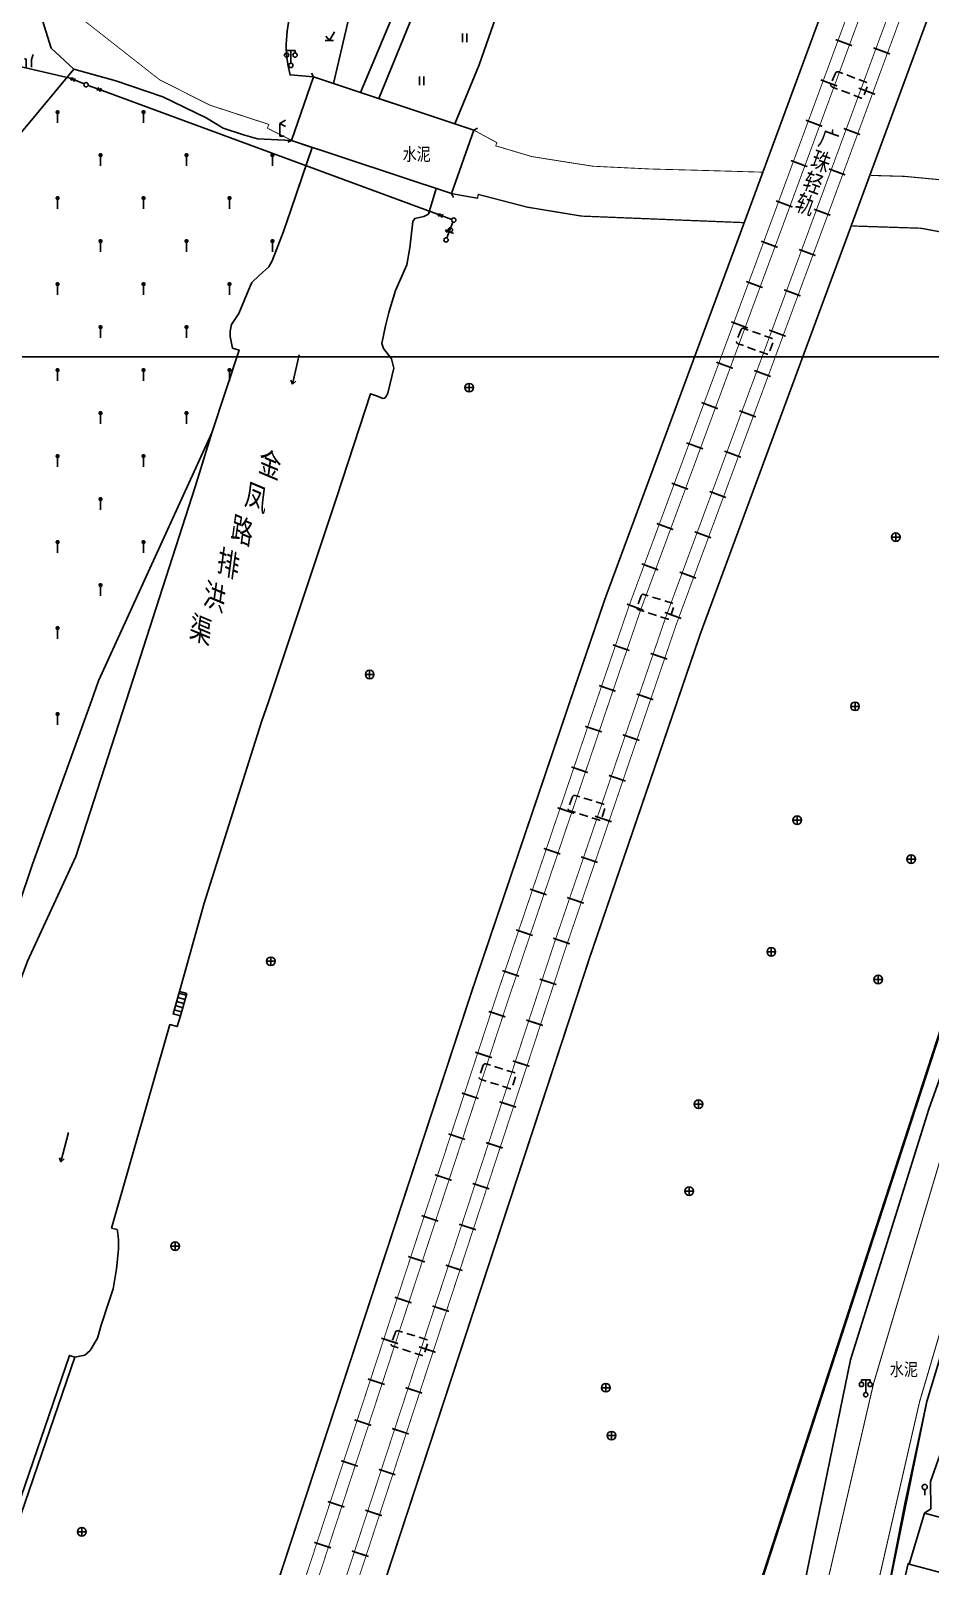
# Model space of a CAD drawing. Extents: x 396500 to 398250, y 1005980 to 1008200.
# Drawn here: x 396775.6 to 396880.3, y 1006299.3 to 1006477.9 of the extents above; entities that cross this region are included whole.
import ezdxf
from ezdxf.enums import TextEntityAlignment as Align

# ---------------------------------------------------------------- set-up
doc = ezdxf.new("R2010")
doc.units = 0
doc.header["$LTSCALE"] = 0.5
for name, pattern in [('X2', [10, 8, -2]), ('X3', [5, 4, -1]), ('X5', [3, 2, -1])]:
    doc.linetypes.add(name, pattern=pattern)
doc.layers.get('0').update_dxf_attribs({"linetype": 'CONTINUOUS'})
doc.layers.add('ASSIST', color=7, linetype='CONTINUOUS', plot=False)
for name, color, linetype in [('DLDW', 11, 'CONTINUOUS'), ('DLSS', 4, 'CONTINUOUS'), ('DMTZ', 3, 'CONTINUOUS'), ('GXYZ', 2, 'CONTINUOUS'), ('JMD', 6, 'CONTINUOUS'), ('SXSS', 5, 'CONTINUOUS'), ('ZBTZ', 3, 'CONTINUOUS'), ('用地红线', 1, 'CONTINUOUS')]:
    doc.layers.add(name, color=color, linetype=linetype)
doc.layers.add('绘图层', color=6, linetype='CONTINUOUS', lineweight=5)
doc.styles.add('宋体', font='SIMSUN.TTF')
doc.styles.add('正等线体', font='simhei.ttf')
doc.styles.add('细等线体', font='长等线体_0.TTF', dxfattribs={"width": 0.8})
doc.linetypes.add('10421', pattern='A,2,[150,AAA.SHX,S=1,R=0,X=0,Y=1],1e-11', length=2)
doc.linetypes.add('10422', pattern='A,2,[150,AAA.SHX,S=1,R=0,X=0,Y=1],2,[177,AAA.SHX,S=1,R=0,X=0,Y=0.8],1e-09', length=4)
doc.linetypes.add('1161', pattern='A,0,[149,AAA.SHX,S=0.15,R=0,X=0,Y=0],-1.6', length=1.6)
doc.linetypes.add('445', pattern='A,8,-0.5,[147,AAA.SHX,S=1,R=0,X=0,Y=0],-1.5', length=10)
doc.linetypes.add('833', pattern='A,2,[150,AAA.SHX,S=0.8,R=0,X=0,Y=0.8],2,[150,AAA.SHX,S=2,R=0,X=0,Y=2],1e-11', length=4)

# ---------------------------------------------------------------- blocks, each defined once
blk = doc.blocks.new('gc043')
for p, q in [((-1, 0), (1, 0)), ((0, -1), (0, 1))]:
    blk.add_line(p, q)
blk.add_circle((0, 0), 1)
blk = doc.blocks.new('gc086')
for p, q in [((0, 0), (7, 0)), ((7, 0), (6.18, 0.57)), ((7, 0), (6.18, -0.57))]:
    blk.add_line(p, q)
blk = doc.blocks.new('gc165')
blk.add_line((0, 0), (0, 2))
at = {"const_width": 0.5}
blk.add_lwpolyline([(-0.25, 2.5, 1), (0.25, 2.5, 1)], format="xyb", close=True, dxfattribs=at)
blk = doc.blocks.new('gc097')
for p, q in [((-1, 2.9), (-1, 3.5)), ((-1, 3.5), (1, 3.5)), ((0, 0.5), (0, 3.5)), ((1, 3.5), (1, 2.9))]:
    blk.add_line(p, q)
for centre in [(-1, 2.4), (0, 0), (1, 2.4)]:
    blk.add_circle(centre, 0.5)
blk = doc.blocks.new('gc325')
blk.add_line((0, 0), (0, 1.3))
blk.add_circle((0, 1.9), 0.6)
blk = doc.blocks.new('gc052')
for p, q in [((0, 3), (1.3, 3.75)), ((0, 3), (1.3, 2.25)), ((0, 0), (0, 3)), ((1, 0), (0, 0))]:
    blk.add_line(p, q)
blk = doc.blocks.new('gc013a')
at = {"linetype": 'Continuous'}
blk.add_line((0.5, 0), (4, 0), dxfattribs=at)
at = {"linetype": 'Continuous', "flags": 128}
for points in [[(2.77, 0.35), (3.38, 0), (2.77, -0.35)], [(3.39, 0.35), (4, 0), (3.39, -0.35)]]:
    blk.add_lwpolyline(points, dxfattribs=at)
blk = doc.blocks.new('gc170')
at = {"linetype": 'Continuous'}
blk.add_circle((0, 0), 0.5, dxfattribs=at)
blk = doc.blocks.new('gc232')
for p, q in [((0.5, 1), (0.5, -1)), ((0.5, -1), (0.19, -0.46)), ((0.5, -1), (0.81, -0.46))]:
    blk.add_line(p, q)
blk.add_circle((0, 0), 0.5)
blk = doc.blocks.new('gc123')
for p, q in [((-1, 0), (1, 0)), ((0, 0), (-0.8, 1)), ((0, 0), (1.2, 2))]:
    blk.add_line(p, q)
blk = doc.blocks.new('gc246')
at = {"flags": 128}
for points in [[(-0.39, 0.42), (-0.39, 2.22), (-0.83, 2.47)], [(1.22, 3.35), (0.81, 2.22), (0.81, 0.42)]]:
    blk.add_lwpolyline(points, dxfattribs=at)
blk = doc.blocks.new('gc121')
for p, q in [((-0.5, -1), (-0.5, 1)), ((0.5, -1), (0.5, 1))]:
    blk.add_line(p, q)

msp = doc.modelspace()

# ---------------------------------------------------------------- linework, layer by layer
at = {"layer": 'ASSIST', "linetype": 'Continuous', "flags": 128}
for points in [[(396810.83, 1006471.77), (396812.52, 1006479.08), (396819.07, 1006497.63), (396828.37, 1006523.16), (396829.34, 1006525.74), (396829.72, 1006526.75), (396840.1, 1006553.9), (396844.96, 1006566.08), (396847.57, 1006572.63), (396859.25, 1006600), (396868.33, 1006600), (396813.95, 1006470.73)], [(396824.57, 1006458.97), (396805.95, 1006465.17), (396808.5, 1006472.54), (396827.14, 1006466.36)], [(396793.76, 1006365.95), (396793.01, 1006363.35), (396792.15, 1006363.59), (396792.9, 1006366.2)]]:
    msp.add_lwpolyline(points, close=True, dxfattribs=at)
msp.add_lwpolyline([(396876.65, 1006600), (396868.23, 1006580.87), (396857.66, 1006554.53), (396842.11, 1006514.18), (396834.09, 1006492.06), (396827.77, 1006473.95), (396824.92, 1006467.09), (396816.09, 1006470.02), (396869.28, 1006600)], dxfattribs=at)
at = {"layer": 'ASSIST', "linetype": '1161', "flags": 128}
msp.add_lwpolyline([(396810.83, 1006471.77), (396808.5, 1006472.54), (396805.78, 1006472.77, -0.157117), (396806.18, 1006480.87), (396813.21, 1006501.31), (396819.08, 1006497.66), (396812.52, 1006479.08)], format="xyb", close=True, dxfattribs=at)
at = {"layer": 'ASSIST', "linetype": '1161', "elevation": -27.35, "flags": 128}
msp.add_lwpolyline([(396750, 1006494.23), (396754.97, 1006493.36), (396761.46, 1006491.77), (396763.94, 1006490.91), (396773.55, 1006484.67), (396775.14, 1006482.75), (396776.98, 1006479.1), (396777.97, 1006475.88), (396780.6, 1006473.44), (396756.23, 1006444.15), (396751.53, 1006436.5), (396750, 1006434.61)], dxfattribs=at)
at = {"layer": 'ASSIST', "linetype": '1161', "elevation": -27.35}
for points in [[(396782.67, 1006400), (396783.5, 1006402.31), (396796.66, 1006431.17), (396799.83, 1006440.77), (396799.09, 1006441.02), (396798.79, 1006442.36), (396798.81, 1006442.99), (396798.94, 1006443.75), (396799.82, 1006445.04), (396801.12, 1006448.21), (396801.31, 1006448.65), (396802.17, 1006449.47), (396803.28, 1006450.45), (396803.67, 1006451.15), (396805.02, 1006454.56), (396805.86, 1006457.06), (396808.33, 1006464.35), (396805.95, 1006465.17), (396801.97, 1006465.33), (396800.36, 1006465.82), (396798, 1006466.58), (396796.01, 1006467.77), (396790.98, 1006470.24), (396785.5, 1006472.1), (396780.6, 1006473.44), (396756.23, 1006444.15)], [(396750, 1006319.8), (396751.71, 1006324.9), (396772.55, 1006371.31), (396775.82, 1006381.01), (396782.67, 1006400)]]:
    msp.add_lwpolyline(points, dxfattribs=at)
at = {"layer": 'ASSIST', "linetype": '1161', "flags": 128}
msp.add_lwpolyline([(396876.22, 1006293.22), (396877.69, 1006299.69), (396877.81, 1006299.6), (396879.57, 1006305.54), (396880.3, 1006306.02), (396880.29, 1006309.22), (396890.13, 1006337.02), (396890.82, 1006337.75), (396892.52, 1006340.16), (396896.55, 1006353.17), (396890.82, 1006354.8), (396879.84, 1006318.52), (396877.33, 1006306.79), (396874.61, 1006292.83), (396875.51, 1006292.62)], close=True, dxfattribs=at)
at = {"layer": 'DLSS', "linetype": 'Continuous'}
for p, q in [((396808.5, 1006472.54), (396808.28, 1006472.99)), ((396827.14, 1006466.36), (396827.58, 1006466.58)), ((396805.95, 1006465.17), (396805.51, 1006464.95)), ((396824.57, 1006458.97), (396824.8, 1006458.53))]:
    msp.add_line(p, q, dxfattribs=at)
at = {"layer": 'DLSS', "linetype": 'Continuous', "const_width": 0.1, "elevation": 12.69, "flags": 128}
msp.add_lwpolyline([(396805.78, 1006472.77, -0.157117), (396806.18, 1006480.87), (396813.65, 1006503.28), (396843.57, 1006579.12), (396847.38, 1006587.43), (396849.99, 1006595.52), (396850.6, 1006600)], format="xyb", dxfattribs=at)
at = {"layer": 'DLSS', "linetype": 'Continuous', "elevation": -27.35, "flags": 128}
for points, const_width in [([(396914.8, 1006600), (396910.01, 1006589.5), (396891.22, 1006543.97), (396859.49, 1006457.98), (396842.44, 1006411.93), (396838.36, 1006400.01), (396838.36, 1006400)], 0.2), ([(396850.84, 1006400), (396853.57, 1006407.97), (396870.56, 1006453.89), (396902.22, 1006539.67), (396920.84, 1006584.8), (396927.77, 1006599.99), (396927.78, 1006600)], 0.2), ([(396838.36, 1006400), (396826.96, 1006366.36), (396781, 1006226.47), (396772.5, 1006200.01), (396772.5, 1006200)], 0.2), ([(396784.9, 1006200), (396792.23, 1006222.82), (396840.61, 1006370.09), (396850.84, 1006399.99), (396850.84, 1006400)], 0.2), ([(396856.38, 1006200), (396851.77, 1006202.24), (396849.92, 1006204.04), (396848.34, 1006207.24), (396848.63, 1006208.8), (396855.86, 1006241.06), (396868.04, 1006296.44), (396873.66, 1006320.63), (396884.3, 1006356.32), (396900.4, 1006400)], 0.125)]:
    msp.add_lwpolyline(points, dxfattribs=dict(at, const_width=const_width))
at = {"layer": 'DLSS', "color": 7, "linetype": 'X2', "const_width": 0.1, "elevation": -27.35, "flags": 128}
for points in [[(396917.99, 1006600), (396917.44, 1006598.8), (396912.67, 1006588.35), (396893.93, 1006542.92), (396862.21, 1006456.97), (396845.18, 1006410.96), (396841.43, 1006400)], [(396847.67, 1006400), (396848, 1006400.96), (396850.74, 1006408.98), (396867.75, 1006454.93), (396899.43, 1006540.77), (396918.09, 1006585.99), (396924.48, 1006600)], [(396841.43, 1006400), (396841.11, 1006399.07), (396829.71, 1006365.45), (396783.76, 1006225.57), (396775.55, 1006200)], [(396781.75, 1006200), (396782.04, 1006200.91), (396789.37, 1006223.75), (396837.77, 1006371.05), (396847.67, 1006400)]]:
    msp.add_lwpolyline(points, dxfattribs=at)
at = {"layer": 'DLSS', "linetype": 'X2', "const_width": 0.1, "elevation": -27.35, "flags": 128}
for points in [[(396919.57, 1006600), (396918.75, 1006598.21), (396913.99, 1006587.77), (396895.26, 1006542.39), (396863.55, 1006456.48), (396846.53, 1006410.48), (396842.94, 1006400)], [(396846.15, 1006400), (396846.64, 1006401.43), (396849.39, 1006409.46), (396866.4, 1006455.43), (396898.09, 1006541.29), (396916.77, 1006586.57), (396922.9, 1006600)], [(396842.94, 1006400), (396842.47, 1006398.61), (396831.07, 1006364.99), (396785.12, 1006225.13), (396777.06, 1006200)], [(396780.24, 1006200), (396780.68, 1006201.35), (396788.01, 1006224.19), (396836.4, 1006371.5), (396846.15, 1006400)]]:
    msp.add_lwpolyline(points, dxfattribs=at)
at = {"layer": 'DLSS', "linetype": 'Continuous', "const_width": 0.1, "elevation": -27.35}
msp.add_lwpolyline([(396805.95, 1006465.17), (396803.12, 1006466.58), (396803.3, 1006467.02), (396796.42, 1006469.27), (396790.58, 1006472.22), (396781.27, 1006479.52), (396770.12, 1006488.46), (396763.18, 1006492.05), (396757.85, 1006493.87), (396750, 1006496.08)], dxfattribs=at)
at = {"layer": 'DLSS', "linetype": 'Continuous', "flags": 128}
for points, const_width in [([(396871.15, 1006476.18), (396869.24, 1006476.89)], 0.2), ([(396873.65, 1006475.93), (396875.56, 1006475.22)], 0.2), ([(396808.5, 1006472.54), (396805.78, 1006472.77)], 0.1), ([(396869.42, 1006471.49), (396867.51, 1006472.2)], 0.2), ([(396871.92, 1006471.24), (396873.83, 1006470.53)], 0.2), ([(396867.68, 1006466.8), (396865.78, 1006467.51)], 0.2), ([(396870.19, 1006466.55), (396872.09, 1006465.84)], 0.2), ([(396865.95, 1006462.11), (396864.04, 1006462.82)], 0.2), ([(396868.45, 1006461.85), (396870.36, 1006461.15)], 0.2), ([(396873.35, 1006461.09), (396877.27, 1006460.98), (396883.41, 1006460.4), (396889.77, 1006458.22), (396894.87, 1006455.19), (396897.55, 1006452.81), (396900.48, 1006449.46)], 0.125), ([(396864.22, 1006457.42), (396862.31, 1006458.13)], 0.2), ([(396866.72, 1006457.16), (396868.63, 1006456.46)], 0.2), ([(396862.49, 1006452.73), (396860.58, 1006453.44)], 0.2), ([(396864.99, 1006452.48), (396866.9, 1006451.77)], 0.2), ([(396860.75, 1006448.04), (396858.84, 1006448.75)], 0.2), ([(396863.25, 1006447.79), (396865.16, 1006447.08)], 0.2), ([(396859.02, 1006443.35), (396857.11, 1006444.06)], 0.2), ([(396861.52, 1006443.1), (396863.43, 1006442.39)], 0.2), ([(396857.28, 1006438.66), (396855.37, 1006439.37)], 0.2), ([(396859.78, 1006438.41), (396861.69, 1006437.7)], 0.2), ([(396855.54, 1006433.97), (396853.64, 1006434.68)], 0.2), ([(396858.05, 1006433.72), (396859.96, 1006433.01)], 0.2), ([(396853.81, 1006429.29), (396851.9, 1006429.99)], 0.2), ([(396856.31, 1006429.03), (396858.22, 1006428.32)], 0.2), ([(396852.07, 1006424.6), (396850.17, 1006425.3)], 0.2), ([(396854.58, 1006424.34), (396856.48, 1006423.63)], 0.2), ([(396850.34, 1006419.91), (396848.43, 1006420.61)], 0.2), ([(396852.84, 1006419.65), (396854.75, 1006418.95)], 0.2), ([(396848.6, 1006415.22), (396846.69, 1006415.92)], 0.2), ([(396851.1, 1006414.96), (396853.01, 1006414.26)], 0.2), ([(396846.87, 1006410.53), (396844.96, 1006411.24)], 0.2), ([(396849.37, 1006410.27), (396851.28, 1006409.57)], 0.2), ([(396845.26, 1006405.84), (396843.33, 1006406.5)], 0.2), ([(396847.72, 1006405.51), (396849.64, 1006404.85)], 0.2), ([(396843.64, 1006401.11), (396841.72, 1006401.77)], 0.2), ([(396846.1, 1006400.78), (396848.03, 1006400.12)], 0.2), ([(396842.03, 1006396.38), (396840.1, 1006397.03)], 0.2), ([(396844.48, 1006396.05), (396846.41, 1006395.39)], 0.2), ([(396840.42, 1006391.65), (396838.5, 1006392.3)], 0.2), ([(396842.86, 1006391.32), (396844.79, 1006390.66)], 0.2), ([(396838.82, 1006386.91), (396836.89, 1006387.56)], 0.2), ([(396841.25, 1006386.58), (396843.17, 1006385.93)], 0.2), ([(396837.21, 1006382.18), (396835.29, 1006382.83)], 0.2), ([(396839.63, 1006381.85), (396841.55, 1006381.2)], 0.2), ([(396835.61, 1006377.44), (396833.68, 1006378.09)], 0.2), ([(396838.01, 1006377.12), (396839.94, 1006376.46)], 0.2), ([(396834, 1006372.7), (396832.07, 1006373.36)], 0.2), ([(396836.39, 1006372.39), (396838.32, 1006371.73)], 0.2), ([(396832.4, 1006367.97), (396830.47, 1006368.62)], 0.2), ([(396834.81, 1006367.63), (396836.75, 1006366.99)], 0.2), ([(396830.81, 1006363.24), (396828.88, 1006363.88)], 0.2), ([(396833.25, 1006362.87), (396835.19, 1006362.24)], 0.2), ([(396829.25, 1006358.49), (396827.32, 1006359.13)], 0.2), ([(396831.69, 1006358.12), (396833.63, 1006357.49)], 0.2), ([(396861.06, 1006207.69), (396855.86, 1006208.98), (396854.8, 1006210.41), (396868.88, 1006274.24), (396879, 1006318.45), (396889.95, 1006355.6), (396899.1, 1006352.44)], 0.125), ([(396827.69, 1006353.74), (396825.76, 1006354.38)], 0.2), ([(396830.13, 1006353.37), (396832.07, 1006352.74)], 0.2), ([(396826.13, 1006348.99), (396824.2, 1006349.63)], 0.2), ([(396828.57, 1006348.62), (396830.51, 1006347.99)], 0.2), ([(396824.57, 1006344.24), (396822.64, 1006344.88)], 0.2), ([(396827.01, 1006343.87), (396828.95, 1006343.24)], 0.2), ([(396823.01, 1006339.49), (396821.08, 1006340.13)], 0.2), ([(396825.45, 1006339.12), (396827.38, 1006338.49)], 0.2), ([(396821.45, 1006334.74), (396819.52, 1006335.38)], 0.2), ([(396823.89, 1006334.37), (396825.82, 1006333.74)], 0.2), ([(396819.89, 1006329.99), (396817.96, 1006330.63)], 0.2), ([(396822.33, 1006329.62), (396824.26, 1006328.99)], 0.2), ([(396818.33, 1006325.24), (396816.39, 1006325.88)], 0.2), ([(396820.77, 1006324.87), (396822.7, 1006324.24)], 0.2), ([(396816.77, 1006320.49), (396814.83, 1006321.13)], 0.2), ([(396819.21, 1006320.12), (396821.14, 1006319.49)], 0.2), ([(396815.21, 1006315.74), (396813.27, 1006316.38)], 0.2), ([(396817.65, 1006315.37), (396819.58, 1006314.74)], 0.2), ([(396813.65, 1006310.99), (396811.71, 1006311.63)], 0.2), ([(396816.09, 1006310.62), (396818.02, 1006309.99)], 0.2), ([(396812.09, 1006306.24), (396810.15, 1006306.88)], 0.2), ([(396814.53, 1006305.87), (396816.46, 1006305.24)], 0.2), ([(396810.53, 1006301.49), (396808.59, 1006302.13)], 0.2), ([(396812.97, 1006301.12), (396814.9, 1006300.49)], 0.2)]:
    msp.add_lwpolyline(points, dxfattribs=dict(at, const_width=const_width))
at = {"layer": 'DLSS', "linetype": 'Continuous'}
for points in [[(396808.5, 1006472.54), (396827.14, 1006466.36)], [(396824.57, 1006458.97), (396805.95, 1006465.17)]]:
    msp.add_lwpolyline(points, dxfattribs=at)
at = {"layer": 'DLSS', "linetype": 'X5', "flags": 128}
for points, elevation in [([(396869.24, 1006473), (396868.66, 1006471.67, 0.393156), (396868.88, 1006471.37), (396872.2, 1006470.09), (396872.31, 1006470.08), (396872.44, 1006470.21), (396872.98, 1006471.6), (396872.98, 1006471.71), (396872.87, 1006471.87), (396872.78, 1006471.93), (396869.56, 1006473.14, 0.399848)], 12.57), ([(396858.24, 1006443.16), (396857.69, 1006441.81, 0.393156), (396857.91, 1006441.52), (396861.26, 1006440.3), (396861.37, 1006440.3), (396861.5, 1006440.42), (396862, 1006441.83), (396862.01, 1006441.94), (396861.89, 1006442.09), (396861.8, 1006442.15), (396858.56, 1006443.3, 0.399848)], 13.03), ([(396838.62, 1006388.84), (396838.13, 1006387.47, 0.393156), (396838.36, 1006387.19), (396841.76, 1006386.11), (396841.87, 1006386.11), (396841.99, 1006386.24), (396842.44, 1006387.67), (396842.44, 1006387.78), (396842.32, 1006387.93), (396842.22, 1006387.98), (396838.94, 1006388.99, 0.399848)], 13.51), ([(396828.25, 1006357.62), (396827.75, 1006356.25, 0.393156), (396827.99, 1006355.97), (396831.38, 1006354.89), (396831.49, 1006354.89), (396831.62, 1006355.03), (396832.06, 1006356.45), (396832.06, 1006356.56), (396831.94, 1006356.71), (396831.84, 1006356.76), (396828.56, 1006357.77, 0.399848)], 13.57), ([(396818.02, 1006326.58), (396817.52, 1006325.21, 0.393156), (396817.75, 1006324.93), (396821.15, 1006323.85), (396821.26, 1006323.85), (396821.38, 1006323.99), (396821.83, 1006325.41), (396821.83, 1006325.52), (396821.71, 1006325.67), (396821.61, 1006325.72), (396818.33, 1006326.74, 0.399848)], 13.5)]:
    msp.add_lwpolyline(points, format="xyb", close=True, dxfattribs=dict(at, elevation=elevation))
at = {"layer": 'DLSS', "linetype": 'Continuous'}
msp.add_lwpolyline([(396827.14, 1006466.36, 0.1, 0.1, 0), (396829.84, 1006464.9, 0.1, 0.1, 0), (396829.69, 1006464.53, 0.1, 0.1, 0), (396833.9, 1006463.28, 0.1, 0.1, 0), (396840.99, 1006462.16, 0.1, 0.1, 0), (396847.61, 1006461.84, 0.1, 0.1, 0), (396852.86, 1006461.7, 0.1, 0.1, 0), (396860.7, 1006461.47, 0, 0, 0)], format="xyseb", dxfattribs=at)
at = {"layer": 'DLSS', "linetype": 'Continuous', "const_width": 0.1}
msp.add_lwpolyline([(396873.35, 1006461.09), (396876.6, 1006461)], dxfattribs=at)
at = {"layer": 'DLSS', "linetype": 'X3', "const_width": 0.15, "elevation": -27.35}
for points in [[(396858.58, 1006455.6), (396839.68, 1006456.36), (396833.37, 1006457.4), (396827.67, 1006458.88), (396827.57, 1006458.44), (396824.57, 1006458.97)], [(396874.5, 1006455.1), (396871.18, 1006455.21)], [(396896.65, 1006444.82), (396895.61, 1006446.88), (396891.99, 1006449.7), (396884.36, 1006453.98), (396879.16, 1006454.95), (396871.18, 1006455.21)]]:
    msp.add_lwpolyline(points, dxfattribs=at)
at = {"layer": 'DLSS', "linetype": 'X5', "flags": 128}
msp.add_lwpolyline([(396846.61, 1006412.21), (396846.12, 1006410.85, 0.393156), (396846.35, 1006410.56), (396849.75, 1006409.49), (396849.86, 1006409.49), (396849.98, 1006409.62), (396850.43, 1006411.04), (396850.43, 1006411.15), (396850.3, 1006411.31), (396850.21, 1006411.35), (396846.93, 1006412.37, 0.399848)], format="xyb", close=True, dxfattribs=at)
at = {"layer": 'DMTZ', "linetype": '10422'}
for points in [[(396824.92, 1006467.09), (396827.77, 1006473.95), (396834.09, 1006492.06), (396842.11, 1006514.18), (396857.66, 1006554.53), (396868.23, 1006580.87), (396876.65, 1006600)], [(396828.37, 1006523.16), (396819.07, 1006497.63), (396812.52, 1006479.08), (396810.83, 1006471.77)]]:
    msp.add_lwpolyline(points, dxfattribs=at)
at = {"layer": 'DMTZ', "linetype": '10421', "elevation": -27.35}
for points in [[(396780.6, 1006473.44), (396777.97, 1006475.88), (396776.98, 1006479.1), (396775.14, 1006482.75), (396773.55, 1006484.67), (396763.94, 1006490.91), (396761.46, 1006491.77), (396754.97, 1006493.36), (396750, 1006494.23)], [(396782.66, 1006400), (396783.5, 1006402.31)], [(396750, 1006319.8), (396751.71, 1006324.9), (396772.55, 1006371.31), (396775.82, 1006381.01), (396782.66, 1006400)]]:
    msp.add_lwpolyline(points, dxfattribs=at)
at = {"layer": 'DMTZ', "linetype": '10421', "flags": 128}
for points in [[(396780.6, 1006473.44), (396785.5, 1006472.1), (396790.98, 1006470.24), (396796.01, 1006467.77), (396798, 1006466.58), (396800.36, 1006465.82), (396801.97, 1006465.33)], [(396807.27, 1006461.17), (396805.86, 1006457.06), (396805.02, 1006454.56), (396803.67, 1006451.15), (396803.28, 1006450.45), (396802.17, 1006449.47), (396801.31, 1006448.65), (396801.12, 1006448.21), (396799.82, 1006445.04), (396798.94, 1006443.75), (396798.81, 1006442.99), (396798.79, 1006442.36), (396799.09, 1006441.02)], [(396818.03, 1006447.71), (396819.35, 1006450.7), (396819.71, 1006452.68), (396820.06, 1006455.74), (396820.29, 1006456.09), (396821.33, 1006456.33), (396821.88, 1006456.58)], [(396815.72, 1006435.5), (396816.6, 1006435.16), (396816.79, 1006435.18), (396816.99, 1006435.46), (396817.16, 1006435.78), (396817.84, 1006438.66), (396817.58, 1006439.77), (396816.64, 1006440.96), (396816.45, 1006441.54), (396816.87, 1006443.59), (396817.25, 1006445.14)], [(396780.74, 1006323.66), (396781.91, 1006323.89), (396782.5, 1006324.45), (396783.37, 1006325.87), (396783.81, 1006327.37), (396784.68, 1006330.09), (396785.17, 1006331.63), (396785.56, 1006333.93), (396785.79, 1006336.22), (396785.81, 1006337.32), (396785.74, 1006338.09), (396785.66, 1006338.5)]]:
    msp.add_lwpolyline(points, dxfattribs=at)
at = {"layer": 'DMTZ', "linetype": '10422', "flags": 128}
for points in [[(396808.33, 1006464.35), (396807.27, 1006461.17)], [(396821.88, 1006456.58), (396822.75, 1006459.58)], [(396817.25, 1006445.14), (396818.03, 1006447.71)]]:
    msp.add_lwpolyline(points, dxfattribs=at)
at = {"layer": 'DMTZ', "linetype": '10422', "elevation": -27.35}
for points in [[(396799.09, 1006441.02), (396799.83, 1006440.77), (396796.66, 1006431.17), (396794.73, 1006424.87), (396787.93, 1006403.83), (396786.69, 1006400)], [(396803.28, 1006400), (396811.2, 1006423.73), (396815.13, 1006435.7), (396815.72, 1006435.5)], [(396786.69, 1006400), (396780.83, 1006381.9), (396775.22, 1006369.73), (396750, 1006302.07)], [(396792.9, 1006366.2), (396795.79, 1006376.45), (396802.46, 1006397.56), (396803.28, 1006400)], [(396785.66, 1006338.5), (396785.01, 1006338.68), (396791.8, 1006362.35), (396792.65, 1006362.11), (396793.01, 1006363.35)], [(396750, 1006235.62), (396760.34, 1006266.31), (396780.09, 1006323.87), (396780.74, 1006323.66), (396767.65, 1006285.64), (396760.76, 1006265.39), (396750.15, 1006233.9)]]:
    msp.add_lwpolyline(points, dxfattribs=at)
at = {"layer": 'DMTZ', "linetype": '10422', "flags": 128}
msp.add_lwpolyline([(396877.81, 1006299.6), (396877.69, 1006299.69), (396876.22, 1006293.22, -0.495971), (396874.61, 1006292.83), (396879.84, 1006318.52), (396890.82, 1006354.8), (396899.1, 1006352.44)], format="xyb", dxfattribs=at)
at = {"layer": 'GXYZ', "linetype": 'Continuous'}
for p, q in [((396750, 1006479.33), (396780.18, 1006472.4)), ((396783.91, 1006470.95, -27.35), (396822.93, 1006456.57, 13.09))]:
    msp.add_line(p, q, dxfattribs=at)
at = {"layer": 'GXYZ', "linetype": 'Continuous', "elevation": 14.12, "flags": 128}
msp.add_lwpolyline([(396824.72, 1006455.65), (396824.01, 1006453.82)], dxfattribs=at)
at = {"layer": 'JMD', "linetype": 'Continuous'}
for p, q in [((396793.56, 1006365.27), (396792.7, 1006365.51)), ((396793.7, 1006365.75), (396792.84, 1006365.99)), ((396793.15, 1006363.83), (396792.29, 1006364.07)), ((396793.29, 1006364.31), (396792.43, 1006364.55)), ((396793.42, 1006364.79), (396792.56, 1006365.03)), ((396793.01, 1006363.35), (396792.15, 1006363.59))]:
    msp.add_line(p, q, dxfattribs=at)
at = {"layer": 'JMD', "linetype": '445', "flags": 128}
msp.add_lwpolyline([(396865.58, 1006297.12), (396870.97, 1006323.34), (396880.1, 1006352.51), (396885.69, 1006368.27), (396896.16, 1006399.32), (396896.37, 1006400)], dxfattribs=at)
at = {"layer": 'JMD', "linetype": 'Continuous', "flags": 128}
for points in [[(396792.15, 1006363.59), (396792.9, 1006366.2)], [(396793.76, 1006365.95), (396793.01, 1006363.35)]]:
    msp.add_lwpolyline(points, dxfattribs=at)
msp.add_lwpolyline([(396879.57, 1006305.54), (396883.5, 1006304.47), (396881.86, 1006298.51), (396877.81, 1006299.6)], close=True, dxfattribs=at)
at = {"layer": 'SXSS', "linetype": '833', "lineweight": 0, "flags": 128}
for points in [[(396868.33, 1006600), (396813.95, 1006470.73)], [(396816.09, 1006470.02), (396869.28, 1006600)]]:
    msp.add_lwpolyline(points, dxfattribs=at)
at = {"layer": 'ZBTZ', "linetype": '1161', "flags": 128}
msp.add_lwpolyline([(396780.6, 1006473.44), (396756.23, 1006444.15)], dxfattribs=at)
at = {"layer": 'ZBTZ', "linetype": '1161', "elevation": -27.35, "flags": 128}
msp.add_lwpolyline([(396824.57, 1006458.97), (396827.14, 1006466.36)], dxfattribs=at)
at = {"layer": '用地红线', "linetype": 'Continuous', "const_width": 0.3, "flags": 128}
msp.add_lwpolyline([(397271.32, 1006673.86), (397185.66, 1006354.4), (397168.5, 1006359), (397138, 1006287.5), (397082.14, 1006234.66), (397047.45, 1006156.69, -0.306075), (397015.16, 1006147.48), (396845.45, 1006202.77, -0.414213), (396835.84, 1006221.68), (396896.97, 1006409.31, -0.090189), (397228.69, 1007024.03)], format="xyb", dxfattribs=at)
at = {"layer": '绘图层', "linetype": 'Continuous', "flags": 128}
for points in [[(396500, 1006840), (396500, 1006440), (396900, 1006440), (396900, 1006840)], [(396550, 1006440), (396550, 1006090), (396900, 1006090), (396900, 1006440)]]:
    msp.add_lwpolyline(points, close=True, dxfattribs=at)

# ---------------------------------------------------------------- block references
at = {"layer": 'DLDW', "linetype": 'Continuous', "zscale": 0.5}
for p, xscale, yscale in [((396805.86, 1006473.88, 12.61), 0.5, 0.5), ((396872.75, 1006319.29, -14.87), 0.5000000000004171, 0.4999999999999624)]:
    msp.add_blockref('gc097', p, dxfattribs=dict(at, xscale=xscale, yscale=yscale))
at = {"layer": 'DLSS', "linetype": 'Continuous', "xscale": 0.5000000000004171, "yscale": 0.4999999999999624, "zscale": 0.5}
msp.add_blockref('gc052', (396804.59, 1006465.64, -14.75), dxfattribs=at)
at = {"layer": 'GXYZ', "linetype": 'Continuous', "yscale": 0.4999999999999624}
for p, xscale, rotation in [((396782.03, 1006471.64, -27.35), 0.4999999999692052, 157.8887775024494), ((396782.03, 1006471.64, -27.35), 0.4999999999133787, 339.8294291407938), ((396824.81, 1006455.89, 13.09), 0.4999999999133787, 159.8294291407937)]:
    msp.add_blockref('gc013a', p, dxfattribs=dict(at, xscale=xscale, rotation=rotation))
at = {"layer": 'GXYZ', "linetype": 'Continuous'}
for name, p, xscale, yscale in [('gc170', (396782.03, 1006471.64, -27.35), 0.5000000000004171, 0.4999999999999624), ('gc170', (396824.81, 1006455.89, 13.09), 0.5000000000004171, 0.4999999999999624), ('gc170', (396823.92, 1006453.59, 14.12), 0.5000000000096158, 0.5000000000572337), ('gc043', (396826.6, 1006436.41, 12.8), 0.5, 0.5), ('gc043', (396876.24, 1006419.03, 13.85), 0.5, 0.5), ('gc043', (396815.03, 1006403.05, 12.84), 0.5, 0.5), ('gc043', (396871.5, 1006399.35, 13.9), 0.5, 0.5), ('gc043', (396864.77, 1006386.1, 13.78), 0.5, 0.5), ('gc043', (396878.03, 1006381.59, 13.72), 0.5, 0.5), ('gc043', (396861.76, 1006370.79, 13.82), 0.5, 0.5), ('gc043', (396803.53, 1006369.7, 13.04), 0.5, 0.5), ('gc043', (396874.2, 1006367.59, 13.53), 0.5, 0.5), ('gc043', (396853.3, 1006353.08, 13.65), 0.5, 0.5), ('gc043', (396852.21, 1006342.96, 13.55), 0.5, 0.5), ('gc043', (396792.39, 1006336.58, 13.06), 0.5, 0.5), ('gc043', (396842.52, 1006320.12, 13.57), 0.5, 0.5), ('gc043', (396843.16, 1006314.54, 13.91), 0.5, 0.5), ('gc043', (396781.53, 1006303.36, 13.04), 0.5, 0.5)]:
    msp.add_blockref(name, p, dxfattribs=dict(at, xscale=xscale, yscale=yscale))
at = {"layer": 'GXYZ', "linetype": 'Continuous', "xscale": 0.4999999999552872, "yscale": 0.5000000000572337, "zscale": 0.4999999999999982, "rotation": 246.575767768091}
msp.add_blockref('gc232', (396824.43, 1006454.75, 13.05), dxfattribs=at)
at = {"layer": 'SXSS', "linetype": 'Continuous', "xscale": 0.5, "yscale": 0.5, "zscale": 0.5}
for p, rotation in [((396806.84, 1006440.23), 257.1928797808424), ((396779.98, 1006349.78, -27.35), 255.7288902695372)]:
    msp.add_blockref('gc086', p, dxfattribs=dict(at, rotation=rotation))
at = {"layer": 'ZBTZ', "linetype": 'Continuous', "xscale": 0.5, "yscale": 0.5}
for name, p in [('gc123', (396810.34, 1006476.77)), ('gc121', (396826.09, 1006477.09)), ('gc246', (396775.27, 1006473.47)), ('gc121', (396821.09, 1006472.09)), ('gc165', (396778.72, 1006467.2)), ('gc165', (396788.72, 1006467.2)), ('gc165', (396783.72, 1006462.2)), ('gc165', (396793.72, 1006462.2)), ('gc165', (396803.72, 1006462.2)), ('gc165', (396778.72, 1006457.2)), ('gc165', (396788.72, 1006457.2)), ('gc165', (396798.72, 1006457.2)), ('gc165', (396783.72, 1006452.2)), ('gc165', (396793.72, 1006452.2)), ('gc165', (396803.72, 1006452.2)), ('gc165', (396778.72, 1006447.2)), ('gc165', (396788.72, 1006447.2)), ('gc165', (396798.72, 1006447.2)), ('gc165', (396783.72, 1006442.2)), ('gc165', (396793.72, 1006442.2)), ('gc165', (396778.72, 1006437.2)), ('gc165', (396788.72, 1006437.2)), ('gc165', (396798.72, 1006437.2)), ('gc165', (396783.72, 1006432.2)), ('gc165', (396793.72, 1006432.2)), ('gc165', (396778.72, 1006427.2)), ('gc165', (396788.72, 1006427.2)), ('gc165', (396783.72, 1006422.2)), ('gc165', (396778.72, 1006417.2)), ('gc165', (396788.72, 1006417.2)), ('gc165', (396783.72, 1006412.2)), ('gc165', (396778.72, 1006407.2)), ('gc165', (396778.72, 1006397.2)), ('gc325', (396879.61, 1006307.62))]:
    msp.add_blockref(name, p, dxfattribs=at)

# ---------------------------------------------------------------- texts
at = {"layer": 'DLSS', "linetype": 'Continuous', "style": '细等线体', "width": 0.8}
for p in [(396820.5, 1006463.59, -27.35), (396877.18, 1006322.27)]:
    msp.add_text('水泥', height=1.5, dxfattribs=at).set_placement(p, align=Align.MIDDLE)
at = {"layer": 'DLSS', "linetype": 'Continuous', "insert": (396867.76, 1006466.56), "char_height": 2, "width": 0.8, "attachment_point": 1, "rotation": 340.1195, "line_spacing_factor": 0.8, "style": '正等线体'}
msp.add_mtext('{\\W0.8;广珠轻轨}', dxfattribs=at)
at = {"layer": 'SXSS', "linetype": 'Continuous', "insert": (396802.96, 1006429.04), "char_height": 2.5, "width": 3.1786, "attachment_point": 1, "rotation": 337.2895, "style": '宋体'}
msp.add_mtext('{\\Q-15;\\W0.8;金\\P凤\\P路\\P排\\P洪\\P渠}', dxfattribs=at)

doc.saveas('drawing.dxf')
